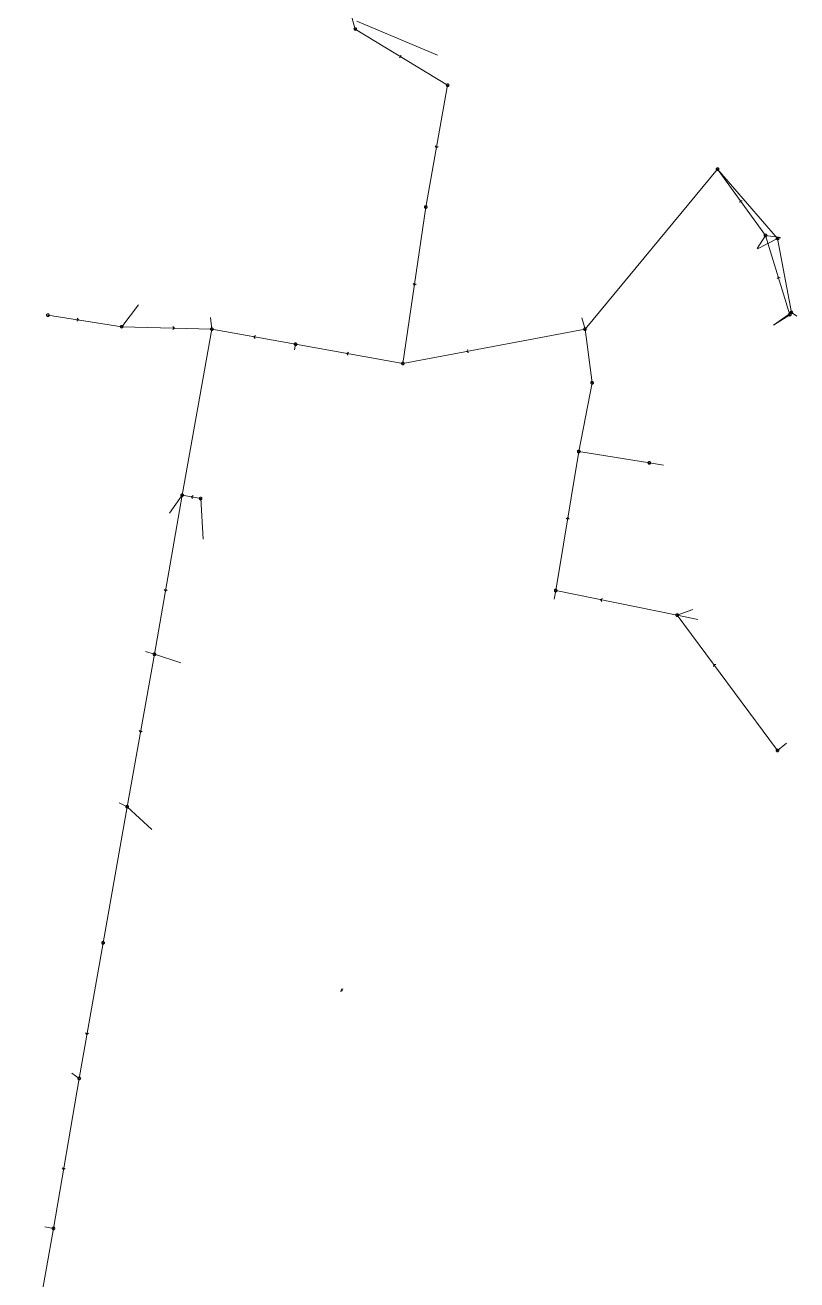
# Model space of a CAD drawing. Header units: metres. Extents: x 25504150 to 25508618, y 6694193 to 6702753.
# Drawn here: x 25506041.7 to 25506309.8, y 6698208.7 to 6698644.6 of the extents above; entities that cross this region are included whole.
import ezdxf

# ---------------------------------------------------------------- set-up
doc = ezdxf.new("R2010")
doc.units = ezdxf.units.M
for name, pattern in [('Sewer_node', [0]), ('Viemariputket', [0]), ('Viemarivarusteet', [0])]:
    doc.linetypes.add(name, pattern=pattern)
for name, color, linetype, lineweight in [('Sewer_node', 7, 'Sewer_node', 0), ('Viemariputket', 7, 'Viemariputket', 0), ('Viemarivarusteet', 7, 'Viemarivarusteet', 0)]:
    doc.layers.add(name, color=color, linetype=linetype, lineweight=lineweight)

msp = doc.modelspace()

# ---------------------------------------------------------------- linework, layer by layer
at = {"layer": 'Sewer_node', "color": 46, "linetype": 'Continuous', "true_color": 0x7f5f00, "flags": 128}
for points, elevation in [([(25506156.88, 6698643.28), (25506156.87, 6698643.35), (25506156.86, 6698643.42), (25506156.83, 6698643.49), (25506156.79, 6698643.55), (25506156.75, 6698643.61), (25506156.69, 6698643.65), (25506156.63, 6698643.69), (25506156.56, 6698643.72), (25506156.49, 6698643.73), (25506156.42, 6698643.74), (25506156.35, 6698643.73), (25506156.28, 6698643.72), (25506156.21, 6698643.69), (25506156.15, 6698643.65), (25506156.09, 6698643.61), (25506156.05, 6698643.55), (25506156.01, 6698643.49), (25506155.98, 6698643.42), (25506155.97, 6698643.35), (25506155.96, 6698643.28), (25506155.97, 6698643.21), (25506155.98, 6698643.14), (25506156.01, 6698643.07), (25506156.05, 6698643.01), (25506156.09, 6698642.95), (25506156.15, 6698642.91), (25506156.21, 6698642.87), (25506156.28, 6698642.84), (25506156.35, 6698642.83), (25506156.42, 6698642.82), (25506156.49, 6698642.83), (25506156.56, 6698642.84), (25506156.63, 6698642.87), (25506156.69, 6698642.91), (25506156.75, 6698642.95), (25506156.79, 6698643.01), (25506156.83, 6698643.07), (25506156.86, 6698643.14), (25506156.87, 6698643.21)], 38.55), ([(25506188.96, 6698623.75), (25506188.95, 6698623.82), (25506188.94, 6698623.89), (25506188.91, 6698623.96), (25506188.87, 6698624.02), (25506188.83, 6698624.08), (25506188.77, 6698624.12), (25506188.71, 6698624.16), (25506188.64, 6698624.19), (25506188.57, 6698624.2), (25506188.5, 6698624.21), (25506188.43, 6698624.2), (25506188.36, 6698624.19), (25506188.29, 6698624.16), (25506188.23, 6698624.12), (25506188.17, 6698624.08), (25506188.13, 6698624.02), (25506188.09, 6698623.96), (25506188.06, 6698623.89), (25506188.05, 6698623.82), (25506188.04, 6698623.75), (25506188.05, 6698623.68), (25506188.06, 6698623.61), (25506188.09, 6698623.54), (25506188.13, 6698623.48), (25506188.17, 6698623.42), (25506188.23, 6698623.38), (25506188.29, 6698623.34), (25506188.36, 6698623.31), (25506188.43, 6698623.3), (25506188.5, 6698623.29), (25506188.57, 6698623.3), (25506188.64, 6698623.31), (25506188.71, 6698623.34), (25506188.77, 6698623.38), (25506188.83, 6698623.42), (25506188.87, 6698623.48), (25506188.91, 6698623.54), (25506188.94, 6698623.61), (25506188.95, 6698623.68)], 38.71), ([(25506282.74, 6698594.61), (25506282.73, 6698594.68), (25506282.72, 6698594.75), (25506282.69, 6698594.82), (25506282.65, 6698594.88), (25506282.61, 6698594.94), (25506282.55, 6698594.98), (25506282.49, 6698595.02), (25506282.42, 6698595.05), (25506282.35, 6698595.06), (25506282.28, 6698595.07), (25506282.21, 6698595.06), (25506282.14, 6698595.05), (25506282.07, 6698595.02), (25506282.01, 6698594.98), (25506281.95, 6698594.94), (25506281.91, 6698594.88), (25506281.87, 6698594.82), (25506281.84, 6698594.75), (25506281.83, 6698594.68), (25506281.82, 6698594.61), (25506281.83, 6698594.54), (25506281.84, 6698594.47), (25506281.87, 6698594.4), (25506281.91, 6698594.34), (25506281.95, 6698594.28), (25506282.01, 6698594.24), (25506282.07, 6698594.2), (25506282.14, 6698594.17), (25506282.21, 6698594.16), (25506282.28, 6698594.15), (25506282.35, 6698594.16), (25506282.42, 6698594.17), (25506282.49, 6698594.2), (25506282.55, 6698594.24), (25506282.61, 6698594.28), (25506282.65, 6698594.34), (25506282.69, 6698594.4), (25506282.72, 6698594.47), (25506282.73, 6698594.54)], 100), ([(25506181.37, 6698581.43), (25506181.36, 6698581.5), (25506181.35, 6698581.57), (25506181.32, 6698581.64), (25506181.28, 6698581.7), (25506181.24, 6698581.76), (25506181.18, 6698581.8), (25506181.12, 6698581.84), (25506181.05, 6698581.87), (25506180.98, 6698581.88), (25506180.91, 6698581.89), (25506180.84, 6698581.88), (25506180.77, 6698581.87), (25506180.7, 6698581.84), (25506180.64, 6698581.8), (25506180.58, 6698581.76), (25506180.54, 6698581.7), (25506180.5, 6698581.64), (25506180.47, 6698581.57), (25506180.46, 6698581.5), (25506180.45, 6698581.43), (25506180.46, 6698581.36), (25506180.47, 6698581.29), (25506180.5, 6698581.22), (25506180.54, 6698581.16), (25506180.58, 6698581.1), (25506180.64, 6698581.06), (25506180.7, 6698581.02), (25506180.77, 6698580.99), (25506180.84, 6698580.98), (25506180.91, 6698580.97), (25506180.98, 6698580.98), (25506181.05, 6698580.99), (25506181.12, 6698581.02), (25506181.18, 6698581.06), (25506181.24, 6698581.1), (25506181.28, 6698581.16), (25506181.32, 6698581.22), (25506181.35, 6698581.29), (25506181.36, 6698581.36)], 38.7), ([(25506299.38, 6698571.57), (25506299.37, 6698571.64), (25506299.36, 6698571.72), (25506299.33, 6698571.78), (25506299.29, 6698571.85), (25506299.24, 6698571.9), (25506299.19, 6698571.95), (25506299.12, 6698571.99), (25506299.06, 6698572.02), (25506298.98, 6698572.03), (25506298.91, 6698572.04), (25506298.84, 6698572.03), (25506298.76, 6698572.02), (25506298.7, 6698571.99), (25506298.63, 6698571.95), (25506298.58, 6698571.9), (25506298.53, 6698571.85), (25506298.49, 6698571.78), (25506298.46, 6698571.72), (25506298.45, 6698571.64), (25506298.44, 6698571.57), (25506298.45, 6698571.5), (25506298.46, 6698571.42), (25506298.49, 6698571.36), (25506298.53, 6698571.29), (25506298.58, 6698571.24), (25506298.63, 6698571.19), (25506298.7, 6698571.15), (25506298.76, 6698571.12), (25506298.84, 6698571.11), (25506298.91, 6698571.1), (25506298.98, 6698571.11), (25506299.06, 6698571.12), (25506299.12, 6698571.15), (25506299.19, 6698571.19), (25506299.24, 6698571.24), (25506299.29, 6698571.29), (25506299.33, 6698571.36), (25506299.36, 6698571.42), (25506299.37, 6698571.5)], 100), ([(25506050.07, 6698543.86), (25506050.06, 6698543.93), (25506050.05, 6698544.01), (25506050.02, 6698544.07), (25506049.98, 6698544.14), (25506049.93, 6698544.19), (25506049.88, 6698544.24), (25506049.81, 6698544.28), (25506049.75, 6698544.31), (25506049.67, 6698544.32), (25506049.6, 6698544.33), (25506049.53, 6698544.32), (25506049.45, 6698544.31), (25506049.39, 6698544.28), (25506049.32, 6698544.24), (25506049.27, 6698544.19), (25506049.22, 6698544.14), (25506049.18, 6698544.07), (25506049.15, 6698544.01), (25506049.14, 6698543.93), (25506049.13, 6698543.86), (25506049.14, 6698543.79), (25506049.15, 6698543.71), (25506049.18, 6698543.65), (25506049.22, 6698543.58), (25506049.27, 6698543.53), (25506049.32, 6698543.48), (25506049.39, 6698543.44), (25506049.45, 6698543.41), (25506049.53, 6698543.4), (25506049.6, 6698543.39), (25506049.67, 6698543.4), (25506049.75, 6698543.41), (25506049.81, 6698543.44), (25506049.88, 6698543.48), (25506049.93, 6698543.53), (25506049.98, 6698543.58), (25506050.02, 6698543.65), (25506050.05, 6698543.71), (25506050.06, 6698543.79)], 39.6), ([(25506307.81, 6698544.03), (25506307.8, 6698544.1), (25506307.79, 6698544.17), (25506307.76, 6698544.24), (25506307.72, 6698544.3), (25506307.68, 6698544.36), (25506307.62, 6698544.4), (25506307.56, 6698544.44), (25506307.49, 6698544.47), (25506307.42, 6698544.48), (25506307.35, 6698544.49), (25506307.28, 6698544.48), (25506307.21, 6698544.47), (25506307.14, 6698544.44), (25506307.08, 6698544.4), (25506307.02, 6698544.36), (25506306.98, 6698544.3), (25506306.94, 6698544.24), (25506306.91, 6698544.17), (25506306.9, 6698544.1), (25506306.89, 6698544.03), (25506306.9, 6698543.96), (25506306.91, 6698543.89), (25506306.94, 6698543.82), (25506306.98, 6698543.76), (25506307.02, 6698543.7), (25506307.08, 6698543.66), (25506307.14, 6698543.62), (25506307.21, 6698543.59), (25506307.28, 6698543.58), (25506307.35, 6698543.57), (25506307.42, 6698543.58), (25506307.49, 6698543.59), (25506307.56, 6698543.62), (25506307.62, 6698543.66), (25506307.68, 6698543.7), (25506307.72, 6698543.76), (25506307.76, 6698543.82), (25506307.79, 6698543.89), (25506307.8, 6698543.96)], 100), ([(25506075.71, 6698539.86), (25506075.7, 6698539.93), (25506075.69, 6698540), (25506075.66, 6698540.07), (25506075.62, 6698540.13), (25506075.58, 6698540.19), (25506075.52, 6698540.23), (25506075.46, 6698540.27), (25506075.39, 6698540.3), (25506075.32, 6698540.31), (25506075.25, 6698540.32), (25506075.18, 6698540.31), (25506075.11, 6698540.3), (25506075.04, 6698540.27), (25506074.98, 6698540.23), (25506074.92, 6698540.19), (25506074.88, 6698540.13), (25506074.84, 6698540.07), (25506074.81, 6698540), (25506074.8, 6698539.93), (25506074.79, 6698539.86), (25506074.8, 6698539.79), (25506074.81, 6698539.72), (25506074.84, 6698539.65), (25506074.88, 6698539.59), (25506074.92, 6698539.53), (25506074.98, 6698539.49), (25506075.04, 6698539.45), (25506075.11, 6698539.42), (25506075.18, 6698539.41), (25506075.25, 6698539.4), (25506075.32, 6698539.41), (25506075.39, 6698539.42), (25506075.46, 6698539.45), (25506075.52, 6698539.49), (25506075.58, 6698539.53), (25506075.62, 6698539.59), (25506075.66, 6698539.65), (25506075.69, 6698539.72), (25506075.7, 6698539.79)], 39.08), ([(25506107.03, 6698539.01), (25506107.02, 6698539.08), (25506107.01, 6698539.16), (25506106.98, 6698539.22), (25506106.94, 6698539.29), (25506106.89, 6698539.34), (25506106.84, 6698539.39), (25506106.77, 6698539.43), (25506106.71, 6698539.46), (25506106.63, 6698539.47), (25506106.56, 6698539.48), (25506106.49, 6698539.47), (25506106.41, 6698539.46), (25506106.35, 6698539.43), (25506106.28, 6698539.39), (25506106.23, 6698539.34), (25506106.18, 6698539.29), (25506106.14, 6698539.22), (25506106.11, 6698539.16), (25506106.1, 6698539.08), (25506106.09, 6698539.01), (25506106.1, 6698538.94), (25506106.11, 6698538.86), (25506106.14, 6698538.8), (25506106.18, 6698538.73), (25506106.23, 6698538.68), (25506106.28, 6698538.63), (25506106.35, 6698538.59), (25506106.41, 6698538.56), (25506106.49, 6698538.55), (25506106.56, 6698538.54), (25506106.63, 6698538.55), (25506106.71, 6698538.56), (25506106.77, 6698538.59), (25506106.84, 6698538.63), (25506106.89, 6698538.68), (25506106.94, 6698538.73), (25506106.98, 6698538.8), (25506107.01, 6698538.86), (25506107.02, 6698538.94)], 38.75), ([(25506236.68, 6698539), (25506236.67, 6698539.07), (25506236.66, 6698539.14), (25506236.63, 6698539.21), (25506236.59, 6698539.27), (25506236.55, 6698539.33), (25506236.49, 6698539.37), (25506236.43, 6698539.41), (25506236.36, 6698539.44), (25506236.29, 6698539.45), (25506236.22, 6698539.46), (25506236.15, 6698539.45), (25506236.08, 6698539.44), (25506236.01, 6698539.41), (25506235.95, 6698539.37), (25506235.89, 6698539.33), (25506235.85, 6698539.27), (25506235.81, 6698539.21), (25506235.78, 6698539.14), (25506235.77, 6698539.07), (25506235.76, 6698539), (25506235.77, 6698538.93), (25506235.78, 6698538.86), (25506235.81, 6698538.79), (25506235.85, 6698538.73), (25506235.89, 6698538.67), (25506235.95, 6698538.63), (25506236.01, 6698538.59), (25506236.08, 6698538.56), (25506236.15, 6698538.55), (25506236.22, 6698538.54), (25506236.29, 6698538.55), (25506236.36, 6698538.56), (25506236.43, 6698538.59), (25506236.49, 6698538.63), (25506236.55, 6698538.67), (25506236.59, 6698538.73), (25506236.63, 6698538.79), (25506236.66, 6698538.86), (25506236.67, 6698538.93)], 38), ([(25506136.13, 6698533.78), (25506136.12, 6698533.85), (25506136.11, 6698533.92), (25506136.08, 6698533.99), (25506136.04, 6698534.05), (25506136, 6698534.11), (25506135.94, 6698534.15), (25506135.88, 6698534.19), (25506135.81, 6698534.22), (25506135.74, 6698534.23), (25506135.67, 6698534.24), (25506135.6, 6698534.23), (25506135.53, 6698534.22), (25506135.46, 6698534.19), (25506135.4, 6698534.15), (25506135.34, 6698534.11), (25506135.3, 6698534.05), (25506135.26, 6698533.99), (25506135.23, 6698533.92), (25506135.22, 6698533.85), (25506135.21, 6698533.78), (25506135.22, 6698533.71), (25506135.23, 6698533.64), (25506135.26, 6698533.57), (25506135.3, 6698533.51), (25506135.34, 6698533.45), (25506135.4, 6698533.41), (25506135.46, 6698533.37), (25506135.53, 6698533.34), (25506135.6, 6698533.33), (25506135.67, 6698533.32), (25506135.74, 6698533.33), (25506135.81, 6698533.34), (25506135.88, 6698533.37), (25506135.94, 6698533.41), (25506136, 6698533.45), (25506136.04, 6698533.51), (25506136.08, 6698533.57), (25506136.11, 6698533.64), (25506136.12, 6698533.71)], 38.82), ([(25506173.4, 6698527.08), (25506173.39, 6698527.15), (25506173.38, 6698527.22), (25506173.35, 6698527.29), (25506173.31, 6698527.35), (25506173.27, 6698527.41), (25506173.21, 6698527.45), (25506173.15, 6698527.49), (25506173.08, 6698527.52), (25506173.01, 6698527.53), (25506172.94, 6698527.54), (25506172.87, 6698527.53), (25506172.8, 6698527.52), (25506172.73, 6698527.49), (25506172.67, 6698527.45), (25506172.61, 6698527.41), (25506172.57, 6698527.35), (25506172.53, 6698527.29), (25506172.5, 6698527.22), (25506172.49, 6698527.15), (25506172.48, 6698527.08), (25506172.49, 6698527.01), (25506172.5, 6698526.94), (25506172.53, 6698526.87), (25506172.57, 6698526.81), (25506172.61, 6698526.75), (25506172.67, 6698526.71), (25506172.73, 6698526.67), (25506172.8, 6698526.64), (25506172.87, 6698526.63), (25506172.94, 6698526.62), (25506173.01, 6698526.63), (25506173.08, 6698526.64), (25506173.15, 6698526.67), (25506173.21, 6698526.71), (25506173.27, 6698526.75), (25506173.31, 6698526.81), (25506173.35, 6698526.87), (25506173.38, 6698526.94), (25506173.39, 6698527.01)], 38.34), ([(25506239.14, 6698520.38), (25506239.13, 6698520.45), (25506239.12, 6698520.52), (25506239.09, 6698520.59), (25506239.05, 6698520.65), (25506239.01, 6698520.71), (25506238.95, 6698520.75), (25506238.89, 6698520.79), (25506238.82, 6698520.82), (25506238.75, 6698520.83), (25506238.68, 6698520.84), (25506238.61, 6698520.83), (25506238.54, 6698520.82), (25506238.47, 6698520.79), (25506238.41, 6698520.75), (25506238.35, 6698520.71), (25506238.31, 6698520.65), (25506238.27, 6698520.59), (25506238.24, 6698520.52), (25506238.23, 6698520.45), (25506238.22, 6698520.38), (25506238.23, 6698520.31), (25506238.24, 6698520.24), (25506238.27, 6698520.17), (25506238.31, 6698520.11), (25506238.35, 6698520.05), (25506238.41, 6698520.01), (25506238.47, 6698519.97), (25506238.54, 6698519.94), (25506238.61, 6698519.93), (25506238.68, 6698519.92), (25506238.75, 6698519.93), (25506238.82, 6698519.94), (25506238.89, 6698519.97), (25506238.95, 6698520.01), (25506239.01, 6698520.05), (25506239.05, 6698520.11), (25506239.09, 6698520.17), (25506239.12, 6698520.24), (25506239.13, 6698520.31)], 38.32), ([(25506234.51, 6698496.48), (25506234.5, 6698496.55), (25506234.49, 6698496.63), (25506234.46, 6698496.69), (25506234.42, 6698496.76), (25506234.37, 6698496.81), (25506234.32, 6698496.86), (25506234.25, 6698496.9), (25506234.19, 6698496.93), (25506234.11, 6698496.94), (25506234.04, 6698496.95), (25506233.97, 6698496.94), (25506233.89, 6698496.93), (25506233.83, 6698496.9), (25506233.76, 6698496.86), (25506233.71, 6698496.81), (25506233.66, 6698496.76), (25506233.62, 6698496.69), (25506233.59, 6698496.63), (25506233.58, 6698496.55), (25506233.57, 6698496.48), (25506233.58, 6698496.41), (25506233.59, 6698496.33), (25506233.62, 6698496.27), (25506233.66, 6698496.2), (25506233.71, 6698496.15), (25506233.76, 6698496.1), (25506233.83, 6698496.06), (25506233.89, 6698496.03), (25506233.97, 6698496.02), (25506234.04, 6698496.01), (25506234.11, 6698496.02), (25506234.19, 6698496.03), (25506234.25, 6698496.06), (25506234.32, 6698496.1), (25506234.37, 6698496.15), (25506234.42, 6698496.2), (25506234.46, 6698496.27), (25506234.49, 6698496.33), (25506234.5, 6698496.41)], 38.51), ([(25506259.04, 6698492.55), (25506259.03, 6698492.62), (25506259.02, 6698492.69), (25506258.99, 6698492.76), (25506258.95, 6698492.82), (25506258.91, 6698492.88), (25506258.85, 6698492.92), (25506258.79, 6698492.96), (25506258.72, 6698492.99), (25506258.65, 6698493), (25506258.58, 6698493.01), (25506258.51, 6698493), (25506258.44, 6698492.99), (25506258.37, 6698492.96), (25506258.31, 6698492.92), (25506258.25, 6698492.88), (25506258.21, 6698492.82), (25506258.17, 6698492.76), (25506258.14, 6698492.69), (25506258.13, 6698492.62), (25506258.12, 6698492.55), (25506258.13, 6698492.48), (25506258.14, 6698492.41), (25506258.17, 6698492.34), (25506258.21, 6698492.28), (25506258.25, 6698492.22), (25506258.31, 6698492.18), (25506258.37, 6698492.14), (25506258.44, 6698492.11), (25506258.51, 6698492.1), (25506258.58, 6698492.09), (25506258.65, 6698492.1), (25506258.72, 6698492.11), (25506258.79, 6698492.14), (25506258.85, 6698492.18), (25506258.91, 6698492.22), (25506258.95, 6698492.28), (25506258.99, 6698492.34), (25506259.02, 6698492.41), (25506259.03, 6698492.48)], 40.77), ([(25506096.69, 6698481.32), (25506096.68, 6698481.39), (25506096.67, 6698481.46), (25506096.64, 6698481.53), (25506096.6, 6698481.59), (25506096.56, 6698481.65), (25506096.5, 6698481.69), (25506096.44, 6698481.73), (25506096.37, 6698481.76), (25506096.3, 6698481.77), (25506096.23, 6698481.78), (25506096.16, 6698481.77), (25506096.09, 6698481.76), (25506096.02, 6698481.73), (25506095.96, 6698481.69), (25506095.9, 6698481.65), (25506095.86, 6698481.59), (25506095.82, 6698481.53), (25506095.79, 6698481.46), (25506095.78, 6698481.39), (25506095.77, 6698481.32), (25506095.78, 6698481.25), (25506095.79, 6698481.18), (25506095.82, 6698481.11), (25506095.86, 6698481.05), (25506095.9, 6698480.99), (25506095.96, 6698480.95), (25506096.02, 6698480.91), (25506096.09, 6698480.88), (25506096.16, 6698480.87), (25506096.23, 6698480.86), (25506096.3, 6698480.87), (25506096.37, 6698480.88), (25506096.44, 6698480.91), (25506096.5, 6698480.95), (25506096.56, 6698480.99), (25506096.6, 6698481.05), (25506096.64, 6698481.11), (25506096.67, 6698481.18), (25506096.68, 6698481.25)], 38.8), ([(25506103.15, 6698480.15), (25506103.14, 6698480.22), (25506103.13, 6698480.29), (25506103.1, 6698480.36), (25506103.06, 6698480.42), (25506103.02, 6698480.48), (25506102.96, 6698480.52), (25506102.9, 6698480.56), (25506102.83, 6698480.59), (25506102.76, 6698480.6), (25506102.69, 6698480.61), (25506102.62, 6698480.6), (25506102.55, 6698480.59), (25506102.48, 6698480.56), (25506102.42, 6698480.52), (25506102.36, 6698480.48), (25506102.32, 6698480.42), (25506102.28, 6698480.36), (25506102.25, 6698480.29), (25506102.24, 6698480.22), (25506102.23, 6698480.15), (25506102.24, 6698480.08), (25506102.25, 6698480.01), (25506102.28, 6698479.94), (25506102.32, 6698479.88), (25506102.36, 6698479.82), (25506102.42, 6698479.78), (25506102.48, 6698479.74), (25506102.55, 6698479.71), (25506102.62, 6698479.7), (25506102.69, 6698479.69), (25506102.76, 6698479.7), (25506102.83, 6698479.71), (25506102.9, 6698479.74), (25506102.96, 6698479.78), (25506103.02, 6698479.82), (25506103.06, 6698479.88), (25506103.1, 6698479.94), (25506103.13, 6698480.01), (25506103.14, 6698480.08)], 38.97), ([(25506226.5, 6698448.21), (25506226.49, 6698448.28), (25506226.48, 6698448.35), (25506226.45, 6698448.42), (25506226.41, 6698448.48), (25506226.37, 6698448.54), (25506226.31, 6698448.58), (25506226.25, 6698448.62), (25506226.18, 6698448.65), (25506226.11, 6698448.66), (25506226.04, 6698448.67), (25506225.97, 6698448.66), (25506225.9, 6698448.65), (25506225.83, 6698448.62), (25506225.77, 6698448.58), (25506225.71, 6698448.54), (25506225.67, 6698448.48), (25506225.63, 6698448.42), (25506225.6, 6698448.35), (25506225.59, 6698448.28), (25506225.58, 6698448.21), (25506225.59, 6698448.14), (25506225.6, 6698448.07), (25506225.63, 6698448), (25506225.67, 6698447.94), (25506225.71, 6698447.88), (25506225.77, 6698447.84), (25506225.83, 6698447.8), (25506225.9, 6698447.77), (25506225.97, 6698447.76), (25506226.04, 6698447.75), (25506226.11, 6698447.76), (25506226.18, 6698447.77), (25506226.25, 6698447.8), (25506226.31, 6698447.84), (25506226.37, 6698447.88), (25506226.41, 6698447.94), (25506226.45, 6698448), (25506226.48, 6698448.07), (25506226.49, 6698448.14)], 38.73), ([(25506268.72, 6698439.66), (25506268.71, 6698439.73), (25506268.7, 6698439.81), (25506268.67, 6698439.87), (25506268.63, 6698439.94), (25506268.58, 6698439.99), (25506268.53, 6698440.04), (25506268.46, 6698440.08), (25506268.4, 6698440.11), (25506268.32, 6698440.12), (25506268.25, 6698440.13), (25506268.18, 6698440.12), (25506268.1, 6698440.11), (25506268.04, 6698440.08), (25506267.97, 6698440.04), (25506267.92, 6698439.99), (25506267.87, 6698439.94), (25506267.83, 6698439.87), (25506267.8, 6698439.81), (25506267.79, 6698439.73), (25506267.78, 6698439.66), (25506267.79, 6698439.59), (25506267.8, 6698439.51), (25506267.83, 6698439.45), (25506267.87, 6698439.38), (25506267.92, 6698439.33), (25506267.97, 6698439.28), (25506268.04, 6698439.24), (25506268.1, 6698439.21), (25506268.18, 6698439.2), (25506268.25, 6698439.19), (25506268.32, 6698439.2), (25506268.4, 6698439.21), (25506268.46, 6698439.24), (25506268.53, 6698439.28), (25506268.58, 6698439.33), (25506268.63, 6698439.38), (25506268.67, 6698439.45), (25506268.7, 6698439.51), (25506268.71, 6698439.59)], 40.94), ([(25506087.07, 6698426.05), (25506087.06, 6698426.12), (25506087.05, 6698426.19), (25506087.02, 6698426.26), (25506086.98, 6698426.32), (25506086.94, 6698426.38), (25506086.88, 6698426.42), (25506086.82, 6698426.46), (25506086.75, 6698426.49), (25506086.68, 6698426.5), (25506086.61, 6698426.51), (25506086.54, 6698426.5), (25506086.47, 6698426.49), (25506086.4, 6698426.46), (25506086.34, 6698426.42), (25506086.28, 6698426.38), (25506086.24, 6698426.32), (25506086.2, 6698426.26), (25506086.17, 6698426.19), (25506086.16, 6698426.12), (25506086.15, 6698426.05), (25506086.16, 6698425.98), (25506086.17, 6698425.91), (25506086.2, 6698425.84), (25506086.24, 6698425.78), (25506086.28, 6698425.72), (25506086.34, 6698425.68), (25506086.4, 6698425.64), (25506086.47, 6698425.61), (25506086.54, 6698425.6), (25506086.61, 6698425.59), (25506086.68, 6698425.6), (25506086.75, 6698425.61), (25506086.82, 6698425.64), (25506086.88, 6698425.68), (25506086.94, 6698425.72), (25506086.98, 6698425.78), (25506087.02, 6698425.84), (25506087.05, 6698425.91), (25506087.06, 6698425.98)], 38.57), ([(25506303.57, 6698392.64), (25506303.56, 6698392.71), (25506303.55, 6698392.78), (25506303.52, 6698392.85), (25506303.48, 6698392.91), (25506303.44, 6698392.97), (25506303.38, 6698393.01), (25506303.32, 6698393.05), (25506303.25, 6698393.08), (25506303.18, 6698393.09), (25506303.11, 6698393.1), (25506303.04, 6698393.09), (25506302.97, 6698393.08), (25506302.9, 6698393.05), (25506302.84, 6698393.01), (25506302.78, 6698392.97), (25506302.74, 6698392.91), (25506302.7, 6698392.85), (25506302.67, 6698392.78), (25506302.66, 6698392.71), (25506302.65, 6698392.64), (25506302.66, 6698392.57), (25506302.67, 6698392.5), (25506302.7, 6698392.43), (25506302.74, 6698392.37), (25506302.78, 6698392.31), (25506302.84, 6698392.27), (25506302.9, 6698392.23), (25506302.97, 6698392.2), (25506303.04, 6698392.19), (25506303.11, 6698392.18), (25506303.18, 6698392.19), (25506303.25, 6698392.2), (25506303.32, 6698392.23), (25506303.38, 6698392.27), (25506303.44, 6698392.31), (25506303.48, 6698392.37), (25506303.52, 6698392.43), (25506303.55, 6698392.5), (25506303.56, 6698392.57)], 40.75), ([(25506077.58, 6698373.09), (25506077.57, 6698373.16), (25506077.56, 6698373.23), (25506077.53, 6698373.3), (25506077.49, 6698373.36), (25506077.45, 6698373.42), (25506077.39, 6698373.46), (25506077.33, 6698373.5), (25506077.26, 6698373.53), (25506077.19, 6698373.54), (25506077.12, 6698373.55), (25506077.05, 6698373.54), (25506076.98, 6698373.53), (25506076.91, 6698373.5), (25506076.85, 6698373.46), (25506076.79, 6698373.42), (25506076.75, 6698373.36), (25506076.71, 6698373.3), (25506076.68, 6698373.23), (25506076.67, 6698373.16), (25506076.66, 6698373.09), (25506076.67, 6698373.02), (25506076.68, 6698372.95), (25506076.71, 6698372.88), (25506076.75, 6698372.82), (25506076.79, 6698372.76), (25506076.85, 6698372.72), (25506076.91, 6698372.68), (25506076.98, 6698372.65), (25506077.05, 6698372.64), (25506077.12, 6698372.63), (25506077.19, 6698372.64), (25506077.26, 6698372.65), (25506077.33, 6698372.68), (25506077.39, 6698372.72), (25506077.45, 6698372.76), (25506077.49, 6698372.82), (25506077.53, 6698372.88), (25506077.56, 6698372.95), (25506077.57, 6698373.02)], 38.19), ([(25506069.25, 6698325.8), (25506069.24, 6698325.87), (25506069.23, 6698325.94), (25506069.2, 6698326.01), (25506069.16, 6698326.07), (25506069.12, 6698326.13), (25506069.06, 6698326.17), (25506069, 6698326.21), (25506068.93, 6698326.24), (25506068.86, 6698326.25), (25506068.79, 6698326.26), (25506068.72, 6698326.25), (25506068.65, 6698326.24), (25506068.58, 6698326.21), (25506068.52, 6698326.17), (25506068.46, 6698326.13), (25506068.42, 6698326.07), (25506068.38, 6698326.01), (25506068.35, 6698325.94), (25506068.34, 6698325.87), (25506068.33, 6698325.8), (25506068.34, 6698325.73), (25506068.35, 6698325.66), (25506068.38, 6698325.59), (25506068.42, 6698325.53), (25506068.46, 6698325.47), (25506068.52, 6698325.43), (25506068.58, 6698325.39), (25506068.65, 6698325.36), (25506068.72, 6698325.35), (25506068.79, 6698325.34), (25506068.86, 6698325.35), (25506068.93, 6698325.36), (25506069, 6698325.39), (25506069.06, 6698325.43), (25506069.12, 6698325.47), (25506069.16, 6698325.53), (25506069.2, 6698325.59), (25506069.23, 6698325.66), (25506069.24, 6698325.73)], 38.11), ([(25506060.93, 6698278.7), (25506060.92, 6698278.77), (25506060.91, 6698278.85), (25506060.88, 6698278.91), (25506060.84, 6698278.98), (25506060.79, 6698279.03), (25506060.74, 6698279.08), (25506060.67, 6698279.12), (25506060.61, 6698279.15), (25506060.53, 6698279.16), (25506060.46, 6698279.17), (25506060.39, 6698279.16), (25506060.31, 6698279.15), (25506060.25, 6698279.12), (25506060.18, 6698279.08), (25506060.13, 6698279.03), (25506060.08, 6698278.98), (25506060.04, 6698278.91), (25506060.01, 6698278.85), (25506060, 6698278.77), (25506059.99, 6698278.7), (25506060, 6698278.63), (25506060.01, 6698278.55), (25506060.04, 6698278.49), (25506060.08, 6698278.42), (25506060.13, 6698278.37), (25506060.18, 6698278.32), (25506060.25, 6698278.28), (25506060.31, 6698278.25), (25506060.39, 6698278.24), (25506060.46, 6698278.23), (25506060.53, 6698278.24), (25506060.61, 6698278.25), (25506060.67, 6698278.28), (25506060.74, 6698278.32), (25506060.79, 6698278.37), (25506060.84, 6698278.42), (25506060.88, 6698278.49), (25506060.91, 6698278.55), (25506060.92, 6698278.63)], 37.71), ([(25506052, 6698226.6), (25506051.99, 6698226.67), (25506051.98, 6698226.75), (25506051.95, 6698226.81), (25506051.91, 6698226.88), (25506051.86, 6698226.93), (25506051.81, 6698226.98), (25506051.74, 6698227.02), (25506051.68, 6698227.05), (25506051.6, 6698227.06), (25506051.53, 6698227.07), (25506051.46, 6698227.06), (25506051.38, 6698227.05), (25506051.32, 6698227.02), (25506051.25, 6698226.98), (25506051.2, 6698226.93), (25506051.15, 6698226.88), (25506051.11, 6698226.81), (25506051.08, 6698226.75), (25506051.07, 6698226.67), (25506051.06, 6698226.6), (25506051.07, 6698226.53), (25506051.08, 6698226.45), (25506051.11, 6698226.39), (25506051.15, 6698226.32), (25506051.2, 6698226.27), (25506051.25, 6698226.22), (25506051.32, 6698226.18), (25506051.38, 6698226.15), (25506051.46, 6698226.14), (25506051.53, 6698226.13), (25506051.6, 6698226.14), (25506051.68, 6698226.15), (25506051.74, 6698226.18), (25506051.81, 6698226.22), (25506051.86, 6698226.27), (25506051.91, 6698226.32), (25506051.95, 6698226.39), (25506051.98, 6698226.45), (25506051.99, 6698226.53)], 37.84)]:
    msp.add_lwpolyline(points, close=True, dxfattribs=dict(at, elevation=elevation))
for points in [[(25506171.65, 6698633.33), (25506172.37, 6698633.53), (25506172.19, 6698634.24)], [(25506184.16, 6698602.66), (25506184.61, 6698602.05), (25506185.21, 6698602.49)], [(25506290.88, 6698583.61), (25506290.14, 6698583.72), (25506290.02, 6698582.99)], [(25506176.46, 6698554.87), (25506176.93, 6698554.28), (25506177.51, 6698554.74)], [(25506304, 6698556.8), (25506303.33, 6698557.15), (25506302.98, 6698556.49)], [(25506059.67, 6698541.75), (25506060.27, 6698542.2), (25506059.83, 6698542.79)], [(25506093.01, 6698538.83), (25506093.54, 6698539.36), (25506093.02, 6698539.89)], [(25506121.75, 6698536.83), (25506121.15, 6698536.39), (25506121.58, 6698535.79)], [(25506154.05, 6698531.03), (25506153.45, 6698530.58), (25506153.89, 6698529.98)], [(25506195.53, 6698531.88), (25506195.12, 6698531.25), (25506195.75, 6698530.85)], [(25506100.08, 6698481.17), (25506099.46, 6698480.73), (25506099.89, 6698480.13)], [(25506230.7, 6698473), (25506230.25, 6698473.6), (25506229.65, 6698473.16)], [(25506089.99, 6698448.58), (25506090.43, 6698447.98), (25506091.03, 6698448.4)], [(25506242.26, 6698445.48), (25506241.65, 6698445.05), (25506242.07, 6698444.44)], [(25506281.69, 6698422.45), (25506280.94, 6698422.54), (25506280.85, 6698421.81)], [(25506081.32, 6698399.56), (25506081.75, 6698398.95), (25506082.36, 6698399.37)], [(25506151.92, 6698309.69), (25506151.94, 6698309.68), (25506151.96, 6698309.68), (25506151.97, 6698309.68), (25506151.98, 6698309.67), (25506151.99, 6698309.67), (25506152, 6698309.67), (25506152.01, 6698309.67), (25506152.02, 6698309.67), (25506152.03, 6698309.67), (25506152.04, 6698309.68), (25506152.05, 6698309.68), (25506152.05, 6698309.68), (25506152.06, 6698309.69), (25506152.07, 6698309.7), (25506152.07, 6698309.7), (25506152.08, 6698309.71), (25506152.08, 6698309.72), (25506152.09, 6698309.72), (25506152.09, 6698309.73), (25506152.09, 6698309.74), (25506152.09, 6698309.75), (25506152.09, 6698309.76), (25506152.09, 6698309.77), (25506152.09, 6698309.78), (25506152.08, 6698309.79), (25506152.08, 6698309.8), (25506152.08, 6698309.81), (25506152.07, 6698309.82), (25506152.06, 6698309.83), (25506152.06, 6698309.83), (25506152.05, 6698309.84), (25506152.03, 6698309.86)], [(25506151.45, 6698308.94), (25506151.43, 6698308.95), (25506151.42, 6698308.96), (25506151.42, 6698308.96), (25506151.41, 6698308.97), (25506151.4, 6698308.98), (25506151.4, 6698308.99), (25506151.39, 6698309), (25506151.39, 6698309.01), (25506151.39, 6698309.02), (25506151.38, 6698309.03), (25506151.38, 6698309.04), (25506151.38, 6698309.05), (25506151.38, 6698309.06), (25506151.39, 6698309.07), (25506151.39, 6698309.08), (25506151.39, 6698309.09), (25506151.4, 6698309.1), (25506151.4, 6698309.1), (25506151.41, 6698309.11), (25506151.42, 6698309.12), (25506151.42, 6698309.12), (25506151.43, 6698309.13), (25506151.44, 6698309.13), (25506151.45, 6698309.14), (25506151.46, 6698309.14), (25506151.47, 6698309.14), (25506151.48, 6698309.14), (25506151.49, 6698309.14), (25506151.5, 6698309.14), (25506151.52, 6698309.14), (25506151.53, 6698309.14), (25506151.55, 6698309.13)], [(25506151.57, 6698309.12), (25506151.6, 6698309.1), (25506151.62, 6698309.09), (25506151.64, 6698309.09), (25506151.65, 6698309.08), (25506151.67, 6698309.08), (25506151.69, 6698309.08), (25506151.71, 6698309.08), (25506151.72, 6698309.08), (25506151.74, 6698309.08), (25506151.76, 6698309.08), (25506151.77, 6698309.09), (25506151.79, 6698309.09), (25506151.8, 6698309.1), (25506151.81, 6698309.11), (25506151.83, 6698309.12), (25506151.84, 6698309.13), (25506151.85, 6698309.14), (25506151.85, 6698309.16), (25506151.86, 6698309.17), (25506151.86, 6698309.19), (25506151.87, 6698309.2), (25506151.87, 6698309.22), (25506151.87, 6698309.23), (25506151.87, 6698309.25), (25506151.86, 6698309.27), (25506151.86, 6698309.28), (25506151.85, 6698309.3), (25506151.85, 6698309.31), (25506151.84, 6698309.33), (25506151.83, 6698309.35), (25506151.82, 6698309.36), (25506151.8, 6698309.37), (25506151.79, 6698309.39), (25506151.77, 6698309.41)], [(25506151.75, 6698309.42), (25506151.73, 6698309.43), (25506151.71, 6698309.44), (25506151.7, 6698309.45), (25506151.68, 6698309.47), (25506151.67, 6698309.48), (25506151.66, 6698309.5), (25506151.65, 6698309.51), (25506151.64, 6698309.53), (25506151.64, 6698309.54), (25506151.63, 6698309.56), (25506151.63, 6698309.57), (25506151.62, 6698309.59), (25506151.62, 6698309.6), (25506151.63, 6698309.62), (25506151.63, 6698309.63), (25506151.63, 6698309.65), (25506151.64, 6698309.66), (25506151.65, 6698309.67), (25506151.66, 6698309.68), (25506151.67, 6698309.69), (25506151.68, 6698309.7), (25506151.69, 6698309.71), (25506151.7, 6698309.72), (25506151.72, 6698309.72), (25506151.73, 6698309.73), (25506151.75, 6698309.73), (25506151.77, 6698309.73), (25506151.79, 6698309.73), (25506151.8, 6698309.73), (25506151.82, 6698309.73), (25506151.84, 6698309.73), (25506151.86, 6698309.72), (25506151.88, 6698309.71), (25506151.91, 6698309.71)], [(25506062.71, 6698294.55), (25506063.16, 6698293.95), (25506063.76, 6698294.39)], [(25506054.58, 6698247.62), (25506055.03, 6698247.02), (25506055.63, 6698247.46)]]:
    msp.add_lwpolyline(points, dxfattribs=at)
at = {"layer": 'Sewer_node', "color": 252, "linetype": 'Continuous', "lineweight": 9, "true_color": 0x848484, "flags": 128}
for points, elevation in [([(25506303.6, 6698570.53), (25506303.59, 6698570.6), (25506303.58, 6698570.67), (25506303.55, 6698570.74), (25506303.51, 6698570.8), (25506303.47, 6698570.86), (25506303.41, 6698570.9), (25506303.35, 6698570.94), (25506303.28, 6698570.97), (25506303.21, 6698570.98), (25506303.14, 6698570.99), (25506303.07, 6698570.98), (25506303, 6698570.97), (25506302.93, 6698570.94), (25506302.87, 6698570.9), (25506302.81, 6698570.86), (25506302.77, 6698570.8), (25506302.73, 6698570.74), (25506302.7, 6698570.67), (25506302.69, 6698570.6), (25506302.68, 6698570.53), (25506302.69, 6698570.46), (25506302.7, 6698570.39), (25506302.73, 6698570.32), (25506302.77, 6698570.26), (25506302.81, 6698570.2), (25506302.87, 6698570.16), (25506302.93, 6698570.12), (25506303, 6698570.09), (25506303.07, 6698570.08), (25506303.14, 6698570.07), (25506303.21, 6698570.08), (25506303.28, 6698570.09), (25506303.35, 6698570.12), (25506303.41, 6698570.16), (25506303.47, 6698570.2), (25506303.51, 6698570.26), (25506303.55, 6698570.32), (25506303.58, 6698570.39), (25506303.59, 6698570.46)], 37.46), ([(25506308.37, 6698544.82), (25506308.36, 6698544.89), (25506308.35, 6698544.96), (25506308.32, 6698545.03), (25506308.28, 6698545.09), (25506308.24, 6698545.15), (25506308.18, 6698545.19), (25506308.12, 6698545.23), (25506308.05, 6698545.26), (25506307.98, 6698545.27), (25506307.91, 6698545.28), (25506307.84, 6698545.27), (25506307.77, 6698545.26), (25506307.7, 6698545.23), (25506307.64, 6698545.19), (25506307.58, 6698545.15), (25506307.54, 6698545.09), (25506307.5, 6698545.03), (25506307.47, 6698544.96), (25506307.46, 6698544.89), (25506307.45, 6698544.82), (25506307.46, 6698544.75), (25506307.47, 6698544.68), (25506307.5, 6698544.61), (25506307.54, 6698544.55), (25506307.58, 6698544.49), (25506307.64, 6698544.45), (25506307.7, 6698544.41), (25506307.77, 6698544.38), (25506307.84, 6698544.37), (25506307.91, 6698544.36), (25506307.98, 6698544.37), (25506308.05, 6698544.38), (25506308.12, 6698544.41), (25506308.18, 6698544.45), (25506308.24, 6698544.49), (25506308.28, 6698544.55), (25506308.32, 6698544.61), (25506308.35, 6698544.68), (25506308.36, 6698544.75)], 39.42)]:
    msp.add_lwpolyline(points, close=True, dxfattribs=dict(at, elevation=elevation))
at = {"layer": 'Viemariputket', "color": 1, "linetype": 'Continuous', "lineweight": 15}
for p, q in [((25506156.42, 6698643.28), (25506152.58, 6698656.61)), ((25506188.5, 6698623.75), (25506156.42, 6698643.28)), ((25506180.91, 6698581.43), (25506188.5, 6698623.75)), ((25506236.22, 6698539), (25506282.28, 6698594.56, 36.06)), ((25506298.91, 6698571.57, 36.59), (25506282.28, 6698594.61, 36.28)), ((25506172.94, 6698527.08), (25506180.91, 6698581.43)), ((25506298.91, 6698571.57, 36.63), (25506296.08, 6698567.06)), ((25506298.91, 6698571.57, 36.63), (25506304.07, 6698570.85)), ((25506307.35, 6698544.03, 37.96), (25506298.91, 6698571.57, 36.61)), ((25506075.25, 6698539.86), (25506081.1, 6698547.41)), ((25506075.25, 6698539.86), (25506049.6, 6698543.86)), ((25506106.56, 6698539.01), (25506106.12, 6698543.07)), ((25506236.22, 6698539), (25506235.16, 6698542.9)), ((25506307.35, 6698544.03, 38.03), (25506301.73, 6698540.37)), ((25506106.56, 6698539.01), (25506075.25, 6698539.86)), ((25506096.23, 6698481.32), (25506106.56, 6698539.01)), ((25506135.67, 6698533.78), (25506106.56, 6698539.01)), ((25506172.94, 6698527.08), (25506236.22, 6698539)), ((25506236.22, 6698539), (25506238.68, 6698520.38)), ((25506135.67, 6698533.78), (25506135.33, 6698531.83)), ((25506135.67, 6698533.78), (25506172.94, 6698527.08)), ((25506238.68, 6698520.38), (25506234.04, 6698496.48)), ((25506234.04, 6698496.48), (25506226.04, 6698448.21)), ((25506234.04, 6698496.48), (25506258.58, 6698492.55)), ((25506258.58, 6698492.55), (25506263.52, 6698491.79)), ((25506086.61, 6698426.05), (25506096.23, 6698481.32)), ((25506096.23, 6698481.32), (25506091.89, 6698475.06)), ((25506096.23, 6698481.32), (25506102.69, 6698480.15)), ((25506102.69, 6698480.15), (25506103.55, 6698466.1)), ((25506226.04, 6698448.21), (25506225.51, 6698445.19)), ((25506226.04, 6698448.21), (25506268.25, 6698439.66, 38.6)), ((25506268.25, 6698439.66, 38.88), (25506273.63, 6698441.65)), ((25506268.25, 6698439.66, 38.61), (25506303.11, 6698392.64, 38.95)), ((25506268.25, 6698439.66, 38.9), (25506275.42, 6698438.11)), ((25506077.12, 6698373.09), (25506086.61, 6698426.05)), ((25506086.61, 6698426.05), (25506083.53, 6698427.07)), ((25506086.61, 6698426.05), (25506095.78, 6698423.04)), ((25506303.11, 6698392.64, 39.28), (25506306.22, 6698395.13)), ((25506068.79, 6698325.8), (25506077.12, 6698373.09)), ((25506077.12, 6698373.09), (25506074.32, 6698374.45)), ((25506077.12, 6698373.09), (25506085.78, 6698365.21)), ((25506060.46, 6698278.7), (25506068.79, 6698325.8)), ((25506060.47, 6698278.7), (25506057.89, 6698280.5)), ((25506051.53, 6698226.6), (25506060.47, 6698278.7)), ((25506051.53, 6698226.6), (25506048.56, 6698227.18)), ((25506041.69, 6698171.5, 35.35), (25506051.53, 6698226.6, 35.39))]:
    msp.add_line(p, q, dxfattribs=at)
at = {"layer": 'Viemariputket', "color": 251, "linetype": 'Continuous', "lineweight": 15, "true_color": 0x595959}
msp.add_line((25506184.96, 6698634.2), (25506156.97, 6698646.01), dxfattribs=at)
at = {"layer": 'Viemariputket', "color": 251, "linetype": 'Continuous', "lineweight": 5, "true_color": 0x595959}
for p, q in [((25506282.28, 6698594.56), (25506303.14, 6698570.53, 36.65)), ((25506303.14, 6698570.53, 36.68), (25506296.13, 6698566.91, 36.74)), ((25506303.14, 6698570.53, 36.92), (25506304.09, 6698570.73, 36.93)), ((25506303.14, 6698570.53, 36.68), (25506307.91, 6698544.82, 37.82)), ((25506307.91, 6698544.82, 37.98), (25506301.73, 6698540.38, 38.06)), ((25506307.91, 6698544.82, 38.42), (25506309.84, 6698543.46, 38.44))]:
    msp.add_line(p, q, dxfattribs=at)
at = {"layer": 'Viemarivarusteet', "color": 1}
for p in [(25506156.42, 6698643.28, 38.55), (25506188.5, 6698623.75, 38.71), (25506282.28, 6698594.61, 100), (25506180.91, 6698581.43, 38.7), (25506298.91, 6698571.57, 100), (25506049.6, 6698543.86, 39.6), (25506307.35, 6698544.03, 100), (25506075.25, 6698539.86, 39.08), (25506106.56, 6698539.01, 38.75), (25506236.22, 6698539, 38), (25506135.67, 6698533.78, 38.82), (25506172.94, 6698527.08, 38.34), (25506238.68, 6698520.38, 38.32), (25506234.04, 6698496.48, 38.51), (25506258.58, 6698492.55, 40.77), (25506096.23, 6698481.32, 38.8), (25506102.69, 6698480.15, 38.97), (25506226.04, 6698448.21, 38.73), (25506268.25, 6698439.66, 40.94), (25506086.61, 6698426.05, 38.57), (25506303.11, 6698392.64, 40.75), (25506077.12, 6698373.09, 38.19), (25506068.79, 6698325.8, 38.11), (25506060.46, 6698278.7, 37.71), (25506051.53, 6698226.6, 37.84)]:
    msp.add_point(p, dxfattribs=at)
at = {"layer": 'Viemarivarusteet', "color": 30, "true_color": 0xff7f00}
for p in [(25506303.14, 6698570.53, 37.46), (25506307.91, 6698544.82, 39.42)]:
    msp.add_point(p, dxfattribs=at)

doc.saveas('drawing.dxf')
